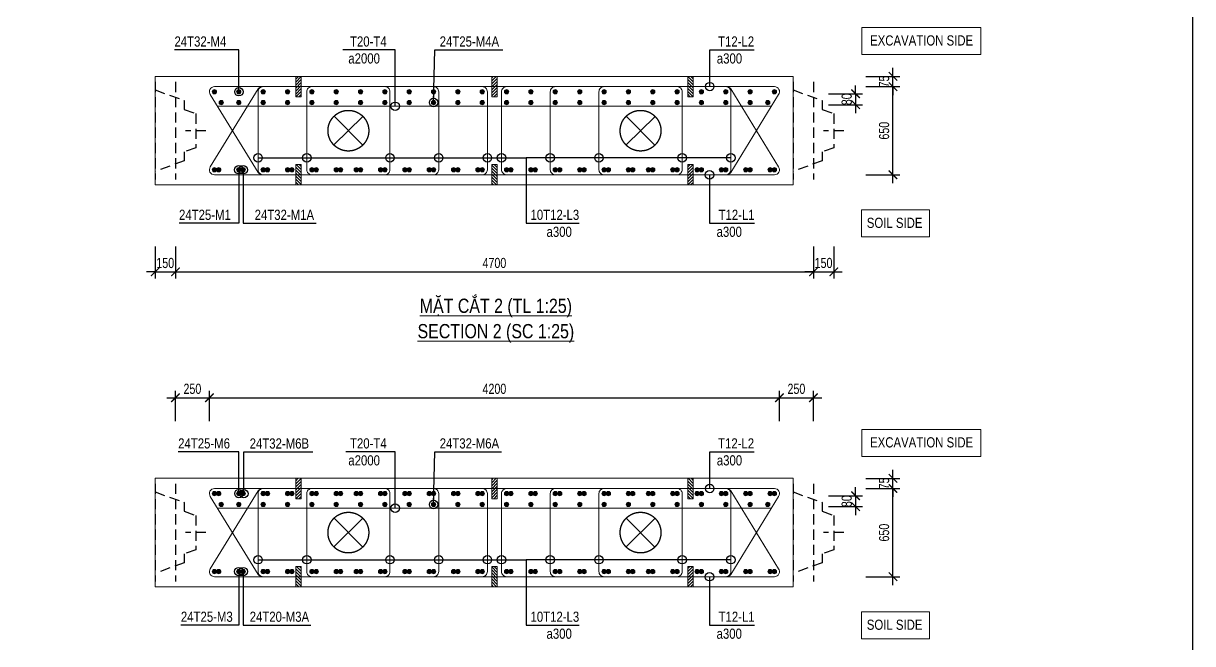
# Model space of a CAD drawing. Header units: millimetres. Extents: x 2746337 to 7547699, y -363432 to 15720.
# Drawn here: x 3010353 to 3044810, y -223367 to -205081 of the extents above; entities that cross this region are included whole.
import ezdxf
from ezdxf.enums import TextEntityAlignment as Align

# ---------------------------------------------------------------- set-up
doc = ezdxf.new("R2010")
doc.units = ezdxf.units.MM
doc.header["$LTSCALE"] = 1200
doc.header["$PDMODE"] = 3
doc.linetypes.add('CENTER', pattern=[2, 1.25, -0.25, 0.25, -0.25])
doc.linetypes.add('HIDDEN', pattern=[0.375, 0.25, -0.125])
for name, color, linetype, lineweight in [('5', 5, 'Continuous', 13), ('BOUND', 3, 'Continuous', 20), ('CWS', 8, 'HIDDEN', 9), ('ENOTE', 2, 'Continuous', 15), ('GRID', 74, 'CENTER', 15), ('K-THUOC', 1, 'Continuous', 18), ('LEADER', 8, 'Continuous', 9), ('MCT', 6, 'Continuous', 20), ('TEXTEN', 3, 'Continuous', 13), ('TEXTMA', 2, 'Continuous', 13), ('TEXTVN', 2, 'Continuous', 20), ('TIE', 4, 'Continuous', 13)]:
    doc.layers.add(name, color=color, linetype=linetype, lineweight=lineweight)
doc.layers.add('CDC.04.HIDDEN', color=8, linetype='HIDDEN')
doc.layers.add('MIE', color=5, linetype='HIDDEN')
doc.styles.add('DB_Arial', font='arial.ttf', dxfattribs={"width": 0.8})
doc.styles.add('SMTEXT', font='arial.ttf', dxfattribs={"width": 0.75})
doc.dimstyles.new('BSV25', dxfattribs={"dimtxt": 300, "dimasz": 250, "dimexe": 200, "dimexo": 0, "dimgap": 108, "dimtad": 1, "dimdec": 0, "dimlfac": 0.25, "dimdsep": 46, "dimtxsty": 'SMTEXT', "dimblk": 'ARCHTICK', "dimcen": 100, "dimdle": 250, "dimclrd": 256, "dimclre": 256, "dimclrt": 2, "dimadec": 0, "dimazin": 0, "dimtfac": 1, "dimtdec": 0, "dimtix": 1, "dimtmove": 2, "dimatfit": 3, "dimfxl": 800, "dimfxlon": 1, "dimtolj": 1, "dimtzin": 0, "dimarcsym": 0})

# ---------------------------------------------------------------- blocks, each defined once
blk = doc.blocks.new('cws800')
at = {"layer": 'CDC.04.HIDDEN'}
for p, q in [((-600, 1440), (-600, -1440)), ((0, 1440), (0, -1440))]:
    blk.add_line(p, q, dxfattribs=at)
for points in [[(0, 1200), (-860, 888), (-860, 627), (-1200, 507), (-1200, -507), (-860, -627), (-860, -888), (0, -1200)], [(-1500, 0), (-900, 0)]]:
    blk.add_lwpolyline(points, dxfattribs=at)
blk = doc.blocks.new('_ArchTick')
at = {"color": 0, "linetype": 'ByBlock', "const_width": 0.15}
blk.add_lwpolyline([(-0.5, -0.5), (0.5, 0.5)], dxfattribs=at)
blk = doc.blocks.new('*D1632')
at = {"layer": 'Defpoints', "color": 0, "transparency": 16777216}
for p in [(3034872, -206945), (3035980, -206945), (3034872, -209545)]:
    blk.add_point(p, dxfattribs=at)
at = {"layer": 'K-THUOC', "lineweight": -2, "transparency": 16777216}
for p, q in [((3035980, -209795), (3035980, -206695)), ((3035180, -206945), (3036180, -206945)), ((3035180, -209545), (3036180, -209545))]:
    blk.add_line(p, q, dxfattribs=at)
at = {"layer": 'K-THUOC', "lineweight": -2, "transparency": 16777216, "xscale": 250, "yscale": 250, "zscale": 250}
for p, rotation in [((3035980, -206945), 90), ((3035980, -209545), 270)]:
    blk.add_blockref('_ArchTick', p, dxfattribs=dict(at, rotation=rotation))
at = {"layer": 'K-THUOC', "color": 2, "transparency": 16777216, "insert": (3035719, -208245), "char_height": 300, "attachment_point": 5, "rotation": 90, "style": 'SMTEXT'}
blk.add_mtext('\\A1;650', dxfattribs=at)
blk = doc.blocks.new('*D1633')
at = {"layer": 'Defpoints', "color": 0, "transparency": 16777216}
for p in [(3034872, -206645), (3035980, -206645), (3034872, -206945)]:
    blk.add_point(p, dxfattribs=at)
at = {"layer": 'K-THUOC', "lineweight": -2, "transparency": 16777216}
for p, q in [((3035980, -206645), (3035980, -206395)), ((3035180, -206645), (3036180, -206645)), ((3035980, -206945), (3035980, -206645)), ((3035180, -206945), (3036180, -206945)), ((3035980, -206945), (3035980, -207195))]:
    blk.add_line(p, q, dxfattribs=at)
at = {"layer": 'K-THUOC', "lineweight": -2, "transparency": 16777216, "xscale": 250, "yscale": 250, "zscale": 250}
for p, rotation in [((3035980, -206645), 270), ((3035980, -206945), 90)]:
    blk.add_blockref('_ArchTick', p, dxfattribs=dict(at, rotation=rotation))
at = {"layer": 'K-THUOC', "color": 2, "transparency": 16777216, "insert": (3035719, -206795), "char_height": 300, "attachment_point": 5, "rotation": 90, "style": 'SMTEXT'}
blk.add_mtext('\\A1;75', dxfattribs=at)
blk = doc.blocks.new('*D1634')
at = {"layer": 'Defpoints', "color": 0, "transparency": 16777216}
for p in [(3014234, -211657), (3014834, -211657), (3014834, -212407)]:
    blk.add_point(p, dxfattribs=at)
at = {"layer": 'K-THUOC', "lineweight": -2, "transparency": 16777216}
for p, q in [((3014234, -211657), (3014234, -212607)), ((3014834, -211657), (3014834, -212607)), ((3014234, -212407), (3013984, -212407)), ((3014234, -212407), (3014834, -212407)), ((3014834, -212407), (3015084, -212407))]:
    blk.add_line(p, q, dxfattribs=at)
at = {"layer": 'K-THUOC', "lineweight": -2, "transparency": 16777216, "xscale": 250, "yscale": 250, "zscale": 250}
blk.add_blockref('_ArchTick', (3014234, -212407), dxfattribs=at)
at = {"layer": 'K-THUOC', "lineweight": -2, "transparency": 16777216, "xscale": 250, "yscale": 250, "zscale": 250, "rotation": 180}
blk.add_blockref('_ArchTick', (3014834, -212407), dxfattribs=at)
at = {"layer": 'K-THUOC', "color": 2, "transparency": 16777216, "insert": (3014534, -212146), "char_height": 300, "attachment_point": 5, "style": 'SMTEXT'}
blk.add_mtext('\\A1;150', dxfattribs=at)
blk = doc.blocks.new('*D1635')
at = {"layer": 'Defpoints', "color": 0, "transparency": 16777216}
for p in [(3033634, -211657), (3034234, -211657), (3034234, -212407)]:
    blk.add_point(p, dxfattribs=at)
at = {"layer": 'K-THUOC', "lineweight": -2, "transparency": 16777216}
for p, q in [((3033634, -211657), (3033634, -212607)), ((3034234, -211657), (3034234, -212607)), ((3033634, -212407), (3033384, -212407)), ((3033634, -212407), (3034234, -212407)), ((3034234, -212407), (3034484, -212407))]:
    blk.add_line(p, q, dxfattribs=at)
at = {"layer": 'K-THUOC', "lineweight": -2, "transparency": 16777216, "xscale": 250, "yscale": 250, "zscale": 250}
blk.add_blockref('_ArchTick', (3033634, -212407), dxfattribs=at)
at = {"layer": 'K-THUOC', "lineweight": -2, "transparency": 16777216, "xscale": 250, "yscale": 250, "zscale": 250, "rotation": 180}
blk.add_blockref('_ArchTick', (3034234, -212407), dxfattribs=at)
at = {"layer": 'K-THUOC', "color": 2, "transparency": 16777216, "insert": (3033934, -212146), "char_height": 300, "attachment_point": 5, "style": 'SMTEXT'}
blk.add_mtext('\\A1;150', dxfattribs=at)
blk = doc.blocks.new('*D1638')
at = {"layer": 'Defpoints', "color": 0, "transparency": 16777216}
for p in [(3014834, -211657), (3033634, -211657), (3033634, -212407)]:
    blk.add_point(p, dxfattribs=at)
at = {"layer": 'K-THUOC', "lineweight": -2, "transparency": 16777216}
for p, q in [((3014834, -211657), (3014834, -212607)), ((3033634, -211657), (3033634, -212607)), ((3014584, -212407), (3033884, -212407))]:
    blk.add_line(p, q, dxfattribs=at)
at = {"layer": 'K-THUOC', "lineweight": -2, "transparency": 16777216, "xscale": 250, "yscale": 250, "zscale": 250, "rotation": 180}
blk.add_blockref('_ArchTick', (3014834, -212407), dxfattribs=at)
at = {"layer": 'K-THUOC', "lineweight": -2, "transparency": 16777216, "xscale": 250, "yscale": 250, "zscale": 250}
blk.add_blockref('_ArchTick', (3033634, -212407), dxfattribs=at)
at = {"layer": 'K-THUOC', "color": 2, "transparency": 16777216, "insert": (3024234, -212146), "char_height": 300, "attachment_point": 5, "style": 'SMTEXT'}
blk.add_mtext('\\A1;4700', dxfattribs=at)
blk = doc.blocks.new('mct1')
at = {"lineweight": 9}
h = blk.add_hatch(color=256, dxfattribs=at)
h.dxf.hatch_style = 1
h.paths.add_polyline_path([(-16, 0, 1), (16, 0, 1)])
blk.add_circle((0, 0), 16, dxfattribs=at)
blk = doc.blocks.new('tremie')
at = {"layer": 'MIE', "color": 74, "ltscale": 1000}
for p, q in [((424, -424), (-424, 424)), ((424, 424), (-424, -424))]:
    blk.add_line(p, q, dxfattribs=at)
at = {"layer": 'MIE', "ltscale": 500}
blk.add_circle((0, 0), 600, dxfattribs=at)
blk = doc.blocks.new('*D1640')
at = {"layer": 'Defpoints', "color": 0, "transparency": 16777216}
for p in [(3033634, -207159), (3033634, -207479), (3034879, -207479)]:
    blk.add_point(p, dxfattribs=at)
at = {"layer": 'K-THUOC', "lineweight": -2, "transparency": 16777216}
for p, q in [((3034879, -207159), (3034879, -206909)), ((3034079, -207159), (3035079, -207159)), ((3034879, -207159), (3034879, -207479)), ((3034079, -207479), (3035079, -207479)), ((3034879, -207479), (3034879, -207729))]:
    blk.add_line(p, q, dxfattribs=at)
at = {"layer": 'K-THUOC', "lineweight": -2, "transparency": 16777216, "xscale": 250, "yscale": 250, "zscale": 250}
for p, rotation in [((3034879, -207159), 270), ((3034879, -207479), 90)]:
    blk.add_blockref('_ArchTick', p, dxfattribs=dict(at, rotation=rotation))
at = {"layer": 'K-THUOC', "color": 2, "transparency": 16777216, "insert": (3034617, -207319), "char_height": 300, "attachment_point": 5, "rotation": 90, "style": 'SMTEXT'}
blk.add_mtext('\\A1;80', dxfattribs=at)
blk = doc.blocks.new('*D1641')
at = {"layer": 'Defpoints', "color": 0, "transparency": 16777216}
for p in [(3034872, -218794), (3035980, -218794), (3034872, -221394)]:
    blk.add_point(p, dxfattribs=at)
at = {"layer": 'K-THUOC', "lineweight": -2, "transparency": 16777216}
for p, q in [((3035180, -218794), (3036180, -218794)), ((3035980, -221644), (3035980, -218544)), ((3035180, -221394), (3036180, -221394))]:
    blk.add_line(p, q, dxfattribs=at)
at = {"layer": 'K-THUOC', "lineweight": -2, "transparency": 16777216, "xscale": 250, "yscale": 250, "zscale": 250}
for p, rotation in [((3035980, -218794), 90), ((3035980, -221394), 270)]:
    blk.add_blockref('_ArchTick', p, dxfattribs=dict(at, rotation=rotation))
at = {"layer": 'K-THUOC', "color": 2, "transparency": 16777216, "insert": (3035719, -220094), "char_height": 300, "attachment_point": 5, "rotation": 90, "style": 'SMTEXT'}
blk.add_mtext('\\A1;650', dxfattribs=at)
blk = doc.blocks.new('*D1642')
at = {"layer": 'Defpoints', "color": 0, "transparency": 16777216}
for p in [(3034872, -218494), (3034872, -218794), (3035980, -218494)]:
    blk.add_point(p, dxfattribs=at)
at = {"layer": 'K-THUOC', "lineweight": -2, "transparency": 16777216}
for p, q in [((3035980, -218494), (3035980, -218244)), ((3035180, -218494), (3036180, -218494)), ((3035180, -218794), (3036180, -218794)), ((3035980, -218794), (3035980, -218494)), ((3035980, -218794), (3035980, -219044))]:
    blk.add_line(p, q, dxfattribs=at)
at = {"layer": 'K-THUOC', "lineweight": -2, "transparency": 16777216, "xscale": 250, "yscale": 250, "zscale": 250}
for p, rotation in [((3035980, -218494), 270), ((3035980, -218794), 90)]:
    blk.add_blockref('_ArchTick', p, dxfattribs=dict(at, rotation=rotation))
at = {"layer": 'K-THUOC', "color": 2, "transparency": 16777216, "insert": (3035719, -218644), "char_height": 300, "attachment_point": 5, "rotation": 90, "style": 'SMTEXT'}
blk.add_mtext('\\A1;75', dxfattribs=at)
blk = doc.blocks.new('*D1645')
at = {"layer": 'Defpoints', "color": 0, "transparency": 16777216}
for p in [(3015834, -216118), (3014834, -216809), (3015834, -216809)]:
    blk.add_point(p, dxfattribs=at)
at = {"layer": 'K-THUOC', "lineweight": -2, "transparency": 16777216}
for p, q in [((3014834, -216809), (3014834, -215918)), ((3015834, -216809), (3015834, -215918)), ((3014584, -216118), (3016084, -216118))]:
    blk.add_line(p, q, dxfattribs=at)
at = {"layer": 'K-THUOC', "lineweight": -2, "transparency": 16777216, "xscale": 250, "yscale": 250, "zscale": 250, "rotation": 180}
blk.add_blockref('_ArchTick', (3014834, -216118), dxfattribs=at)
at = {"layer": 'K-THUOC', "lineweight": -2, "transparency": 16777216, "xscale": 250, "yscale": 250, "zscale": 250}
blk.add_blockref('_ArchTick', (3015834, -216118), dxfattribs=at)
at = {"layer": 'K-THUOC', "color": 2, "transparency": 16777216, "insert": (3015334, -215857), "char_height": 300, "attachment_point": 5, "style": 'SMTEXT'}
blk.add_mtext('\\A1;250', dxfattribs=at)
blk = doc.blocks.new('*D1646')
at = {"layer": 'Defpoints', "color": 0, "transparency": 16777216}
for p in [(3032633, -216118), (3015834, -216809), (3032633, -216809)]:
    blk.add_point(p, dxfattribs=at)
at = {"layer": 'K-THUOC', "lineweight": -2, "transparency": 16777216}
for p, q in [((3015834, -216809), (3015834, -215918)), ((3032633, -216809), (3032633, -215918)), ((3015584, -216118), (3032883, -216118))]:
    blk.add_line(p, q, dxfattribs=at)
at = {"layer": 'K-THUOC', "lineweight": -2, "transparency": 16777216, "xscale": 250, "yscale": 250, "zscale": 250, "rotation": 180}
blk.add_blockref('_ArchTick', (3015834, -216118), dxfattribs=at)
at = {"layer": 'K-THUOC', "lineweight": -2, "transparency": 16777216, "xscale": 250, "yscale": 250, "zscale": 250}
blk.add_blockref('_ArchTick', (3032633, -216118), dxfattribs=at)
at = {"layer": 'K-THUOC', "color": 2, "transparency": 16777216, "insert": (3024234, -215857), "char_height": 300, "attachment_point": 5, "style": 'SMTEXT'}
blk.add_mtext('\\A1;4200', dxfattribs=at)
blk = doc.blocks.new('*D1648')
at = {"layer": 'Defpoints', "color": 0, "transparency": 16777216}
for p in [(3033634, -216118), (3032633, -216809), (3033634, -216809)]:
    blk.add_point(p, dxfattribs=at)
at = {"layer": 'K-THUOC', "lineweight": -2, "transparency": 16777216}
for p, q in [((3032633, -216809), (3032633, -215918)), ((3033634, -216809), (3033634, -215918)), ((3032383, -216118), (3033884, -216118))]:
    blk.add_line(p, q, dxfattribs=at)
at = {"layer": 'K-THUOC', "lineweight": -2, "transparency": 16777216, "xscale": 250, "yscale": 250, "zscale": 250, "rotation": 180}
blk.add_blockref('_ArchTick', (3032633, -216118), dxfattribs=at)
at = {"layer": 'K-THUOC', "lineweight": -2, "transparency": 16777216, "xscale": 250, "yscale": 250, "zscale": 250}
blk.add_blockref('_ArchTick', (3033634, -216118), dxfattribs=at)
at = {"layer": 'K-THUOC', "color": 2, "transparency": 16777216, "insert": (3033134, -215857), "char_height": 300, "attachment_point": 5, "style": 'SMTEXT'}
blk.add_mtext('\\A1;250', dxfattribs=at)
blk = doc.blocks.new('*D1649')
at = {"layer": 'Defpoints', "color": 0, "transparency": 16777216}
for p in [(3033634, -219008), (3033634, -219328), (3034879, -219328)]:
    blk.add_point(p, dxfattribs=at)
at = {"layer": 'K-THUOC', "lineweight": -2, "transparency": 16777216}
for p, q in [((3034879, -219008), (3034879, -218758)), ((3034079, -219008), (3035079, -219008)), ((3034879, -219008), (3034879, -219328)), ((3034079, -219328), (3035079, -219328)), ((3034879, -219328), (3034879, -219578))]:
    blk.add_line(p, q, dxfattribs=at)
at = {"layer": 'K-THUOC', "lineweight": -2, "transparency": 16777216, "xscale": 250, "yscale": 250, "zscale": 250}
for p, rotation in [((3034879, -219008), 270), ((3034879, -219328), 90)]:
    blk.add_blockref('_ArchTick', p, dxfattribs=dict(at, rotation=rotation))
at = {"layer": 'K-THUOC', "color": 2, "transparency": 16777216, "insert": (3034617, -219168), "char_height": 300, "attachment_point": 5, "rotation": 90, "style": 'SMTEXT'}
blk.add_mtext('\\A1;80', dxfattribs=at)
blk = doc.blocks.new('sp')
at = {"layer": '5', "lineweight": 20}
h = blk.add_hatch(dxfattribs=at)
h.set_pattern_fill('ANSI31', color=256, scale=500)
h.set_pattern_definition([(45, (0, 0), (-44.194, 44.194), [])])
h.paths.add_polyline_path([(80, 300), (-80, 300), (-80, -300), (80, -300)])
blk.add_lwpolyline([(-80, -300), (80, -300), (80, 300), (-80, 300)], close=True, dxfattribs=at)

msp = doc.modelspace()

# ---------------------------------------------------------------- linework, layer by layer
msp.add_lwpolyline([(2951292.7, -185266.4), (3044810, -185266.4), (3044810, -262418.8), (2951292.7, -262418.8)], close=True)
at = {"layer": 'BOUND'}
for points in [[(3014234.4, -209845.2), (3033034.4, -209845.2), (3033034.4, -206645.2), (3014234.4, -206645.2)], [(3014234.4, -221693.8), (3033034.4, -221693.8), (3033034.4, -218493.8), (3014234.4, -218493.8)]]:
    msp.add_lwpolyline(points, close=True, dxfattribs=at)
at = {"layer": 'ENOTE'}
for points in [[(3035066.5, -205202.6), (3038566.5, -205202.6), (3038566.5, -206002.6), (3035066.5, -206002.6)], [(3035055.8, -210579.2), (3037055.8, -210579.2), (3037055.8, -211379.2), (3035055.8, -211379.2)], [(3035066.5, -217051.3), (3038566.5, -217051.3), (3038566.5, -217851.3), (3035066.5, -217851.3)], [(3035055.8, -222427.9), (3037055.8, -222427.9), (3037055.8, -223227.9), (3035055.8, -223227.9)]]:
    msp.add_lwpolyline(points, close=True, dxfattribs=at)
at = {"layer": 'TIE'}
for p, q in [((3016072.7, -207525.2), (3032404.7, -207525.2)), ((3016072.7, -219373.8), (3032404.7, -219373.8))]:
    msp.add_line(p, q, dxfattribs=at)
at = {"layer": 'TIE', "lineweight": 20}
for points in [[(3017396.2, -206945.2, 0.244599), (3017273.4, -207009.1), (3015861.6, -209309.1, 0.6069433), (3015984.4, -209545.2), (3032487, -209545.2, 0.6069433), (3032609.8, -209309.1), (3031198, -207009.1, 0.244599), (3031075.2, -206945.2), (3027896.7, -206945.2)], [(3027896.7, -209545.2), (3031075.2, -209545.2, 0.244599), (3031198, -209481.3), (3032609.8, -207181.3, 0.6069433), (3032487, -206945.2), (3015984.4, -206945.2, 0.6069433), (3015861.6, -207181.3), (3017273.4, -209481.3, 0.244599), (3017396.2, -209545.2)], [(3017396.2, -218793.8, 0.244599), (3017273.4, -218857.7), (3015861.6, -221157.7, 0.6069433), (3015984.4, -221393.8), (3032487, -221393.8, 0.6069433), (3032609.8, -221157.7), (3031198, -218857.7, 0.244599), (3031075.2, -218793.8), (3027896.7, -218793.8)], [(3027896.7, -221393.8), (3031075.2, -221393.8, 0.244599), (3031198, -221329.9), (3032609.8, -219029.9, 0.6069433), (3032487, -218793.8), (3015984.4, -218793.8, 0.6069433), (3015861.6, -219029.9), (3017273.4, -221329.9, 0.244599), (3017396.2, -221393.8)]]:
    msp.add_lwpolyline(points, format="xyb", dxfattribs=at)
at = {"layer": 'TIE'}
for points in [[(3017869.4, -209545.2), (3017419.4, -209545.2, -0.4142136), (3017269.4, -209395.2), (3017269.4, -207095.2, -0.4142136), (3017419.4, -206945.2), (3017869.4, -206945.2)], [(3019304.4, -209545.2), (3018854.4, -209545.2, -0.4142136), (3018704.4, -209395.2), (3018704.4, -207095.2, -0.4142136), (3018854.4, -206945.2), (3019304.4, -206945.2)], [(3020556.9, -209545.2), (3021006.9, -209545.2, 0.4142136), (3021156.9, -209395.2), (3021156.9, -207095.2, 0.4142136), (3021006.9, -206945.2), (3020556.9, -206945.2)], [(3021991.9, -209545.2), (3022441.9, -209545.2, 0.4142136), (3022591.9, -209395.2), (3022591.9, -207095.2, 0.4142136), (3022441.9, -206945.2), (3021991.9, -206945.2)], [(3023426.9, -209545.2), (3023876.9, -209545.2, 0.4142136), (3024026.9, -209395.2), (3024026.9, -207095.2, 0.4142136), (3023876.9, -206945.2), (3023426.9, -206945.2)], [(3025044.4, -209545.2), (3024594.4, -209545.2, -0.4142136), (3024444.4, -209395.2), (3024444.4, -207095.2, -0.4142136), (3024594.4, -206945.2), (3025044.4, -206945.2)], [(3026479.4, -209545.2), (3026029.4, -209545.2, -0.4142136), (3025879.4, -209395.2), (3025879.4, -207095.2, -0.4142136), (3026029.4, -206945.2), (3026479.4, -206945.2)], [(3027914.5, -209545.2), (3027464.5, -209545.2, -0.4142136), (3027314.5, -209395.2), (3027314.5, -207095.2, -0.4142136), (3027464.5, -206945.2), (3027914.5, -206945.2)], [(3029167, -209545.2), (3029617, -209545.2, 0.4142136), (3029767, -209395.2), (3029767, -207095.2, 0.4142136), (3029617, -206945.2), (3029167, -206945.2)], [(3030602, -209545.2), (3031052, -209545.2, 0.4142136), (3031202, -209395.2), (3031202, -207095.2, 0.4142136), (3031052, -206945.2), (3030602, -206945.2)], [(3017869.4, -221393.8), (3017419.4, -221393.8, -0.4142136), (3017269.4, -221243.8), (3017269.4, -218943.8, -0.4142136), (3017419.4, -218793.8), (3017869.4, -218793.8)], [(3019304.4, -221393.8), (3018854.4, -221393.8, -0.4142136), (3018704.4, -221243.8), (3018704.4, -218943.8, -0.4142136), (3018854.4, -218793.8), (3019304.4, -218793.8)], [(3020556.9, -221393.8), (3021006.9, -221393.8, 0.4142136), (3021156.9, -221243.8), (3021156.9, -218943.8, 0.4142136), (3021006.9, -218793.8), (3020556.9, -218793.8)], [(3021991.9, -221393.8), (3022441.9, -221393.8, 0.4142136), (3022591.9, -221243.8), (3022591.9, -218943.8, 0.4142136), (3022441.9, -218793.8), (3021991.9, -218793.8)], [(3023426.9, -221393.8), (3023876.9, -221393.8, 0.4142136), (3024026.9, -221243.8), (3024026.9, -218943.8, 0.4142136), (3023876.9, -218793.8), (3023426.9, -218793.8)], [(3025044.4, -221393.8), (3024594.4, -221393.8, -0.4142136), (3024444.4, -221243.8), (3024444.4, -218943.8, -0.4142136), (3024594.4, -218793.8), (3025044.4, -218793.8)], [(3026479.4, -221393.8), (3026029.4, -221393.8, -0.4142136), (3025879.4, -221243.8), (3025879.4, -218943.8, -0.4142136), (3026029.4, -218793.8), (3026479.4, -218793.8)], [(3027914.5, -221393.8), (3027464.5, -221393.8, -0.4142136), (3027314.5, -221243.8), (3027314.5, -218943.8, -0.4142136), (3027464.5, -218793.8), (3027914.5, -218793.8)], [(3029167, -221393.8), (3029617, -221393.8, 0.4142136), (3029767, -221243.8), (3029767, -218943.8, 0.4142136), (3029617, -218793.8), (3029167, -218793.8)], [(3030602, -221393.8), (3031052, -221393.8, 0.4142136), (3031202, -221243.8), (3031202, -218943.8, 0.4142136), (3031052, -218793.8), (3030602, -218793.8)]]:
    msp.add_lwpolyline(points, format="xyb", dxfattribs=at)

# ---------------------------------------------------------------- block references
at = {"layer": 'CWS', "xscale": -1}
for p in [(3014234.4, -208245.2), (3033034.4, -208245.2), (3014234.4, -220093.8), (3033034.4, -220093.8)]:
    msp.add_blockref('cws800', p, dxfattribs=at)
at = {"layer": 'ENOTE'}
for p in [(3018459, -206945.2), (3024235.7, -206945.2), (3018459, -218793.8), (3024235.7, -218793.8)]:
    msp.add_blockref('sp', p, dxfattribs=at)
at = {"layer": 'ENOTE', "xscale": -1}
for p in [(3030012.4, -206945.2), (3030012.4, -218793.8)]:
    msp.add_blockref('sp', p, dxfattribs=at)
at = {"layer": 'ENOTE', "xscale": -1, "rotation": 180}
for p in [(3018459, -209545.2), (3024235.7, -209545.2), (3018459, -221393.8), (3024235.7, -221393.8)]:
    msp.add_blockref('sp', p, dxfattribs=at)
at = {"layer": 'ENOTE', "rotation": 180}
for p in [(3030012.4, -209545.2), (3030012.4, -221393.8)]:
    msp.add_blockref('sp', p, dxfattribs=at)
at = {"layer": 'GRID', "rotation": 269.672406155841}
for p in [(3019930.7, -208245.2), (3028540.7, -208245.2), (3019930.7, -220093.8), (3028540.7, -220093.8)]:
    msp.add_blockref('tremie', p, dxfattribs=at)
at = {"layer": 'MCT', "xscale": -4, "yscale": 4, "zscale": 4, "rotation": 180}
for p in [(3015984.4, -207095.2), (3016701.9, -207095.2), (3017419.4, -207095.2), (3018136.9, -207095.2), (3018854.4, -207095.2), (3019571.9, -207095.2), (3020289.4, -207095.2), (3021006.9, -207095.2), (3021724.4, -207095.2), (3022441.9, -207095.2), (3023159.4, -207095.2), (3023876.9, -207095.2), (3024594.4, -207095.2), (3025311.9, -207095.2), (3026029.4, -207095.2), (3026746.9, -207095.2), (3027464.5, -207095.2), (3028182, -207095.2), (3028899.5, -207095.2), (3029617, -207095.2), (3030334.5, -207095.2), (3031052, -207095.2), (3031769.5, -207095.2), (3032487, -207095.2), (3016184.4, -207415.2), (3016701.9, -207415.2), (3017419.4, -207415.2), (3018136.9, -207415.2), (3018854.4, -207415.2), (3019571.9, -207415.2), (3020289.4, -207415.2), (3021006.9, -207415.2), (3021724.4, -207415.2), (3022441.9, -207415.2), (3023159.4, -207415.2), (3023876.9, -207415.2), (3024594.4, -207415.2), (3025311.9, -207415.2), (3026029.4, -207415.2), (3026746.9, -207415.2), (3027464.5, -207415.2), (3028182, -207415.2), (3028899.5, -207415.2), (3029617, -207415.2), (3030334.5, -207415.2), (3031052, -207415.2), (3031769.5, -207415.2), (3032287, -207415.2), (3015984.4, -218943.8), (3016112.4, -218943.8), (3016701.9, -218943.8), (3016829.9, -218943.8), (3017419.4, -218943.8), (3017547.4, -218943.8), (3018136.9, -218943.8), (3018264.9, -218943.8), (3018854.4, -218943.8), (3018982.4, -218943.8), (3019571.9, -218943.8), (3019699.9, -218943.8), (3020161.4, -218943.8), (3020289.4, -218943.8), (3020878.9, -218943.8), (3021006.9, -218943.8), (3021596.4, -218943.8), (3021724.4, -218943.8), (3022313.9, -218943.8), (3022441.9, -218943.8), (3023031.4, -218943.8), (3023159.4, -218943.8), (3023748.9, -218943.8), (3023876.9, -218943.8), (3024594.4, -218943.8), (3024722.4, -218943.8), (3025311.9, -218943.8), (3025439.9, -218943.8), (3026029.4, -218943.8), (3026157.4, -218943.8), (3026746.9, -218943.8), (3026874.9, -218943.8), (3027464.5, -218943.8), (3027592.5, -218943.8), (3028182, -218943.8), (3028310, -218943.8), (3028771.5, -218943.8), (3028899.5, -218943.8), (3029489, -218943.8), (3029617, -218943.8), (3030206.5, -218943.8), (3030334.5, -218943.8), (3030924, -218943.8), (3031052, -218943.8), (3031641.5, -218943.8), (3031769.5, -218943.8), (3032359, -218943.8), (3032487, -218943.8), (3016184.4, -219263.8), (3016701.9, -219263.8), (3017419.4, -219263.8), (3018136.9, -219263.8), (3018854.4, -219263.8), (3019571.9, -219263.8), (3020289.4, -219263.8), (3021006.9, -219263.8), (3021724.4, -219263.8), (3022441.9, -219263.8), (3023159.4, -219263.8), (3023876.9, -219263.8), (3024594.4, -219263.8), (3025311.9, -219263.8), (3026029.4, -219263.8), (3026746.9, -219263.8), (3027464.5, -219263.8), (3028182, -219263.8), (3028899.5, -219263.8), (3029617, -219263.8), (3030334.5, -219263.8), (3031052, -219263.8), (3031769.5, -219263.8), (3032287, -219263.8)]:
    msp.add_blockref('mct1', p, dxfattribs=at)
at = {"layer": 'MCT', "xscale": 4, "yscale": 4, "zscale": 4}
for p in [(3015984.4, -209395.2), (3016112.4, -209395.2), (3016701.9, -209395.2), (3016829.9, -209395.2), (3017419.4, -209395.2), (3017547.4, -209395.2), (3018136.9, -209395.2), (3018264.9, -209395.2), (3018854.4, -209395.2), (3018982.4, -209395.2), (3019571.9, -209395.2), (3019699.9, -209395.2), (3020161.4, -209395.2), (3020289.4, -209395.2), (3020878.9, -209395.2), (3021006.9, -209395.2), (3021596.4, -209395.2), (3021724.4, -209395.2), (3022313.9, -209395.2), (3022441.9, -209395.2), (3023031.4, -209395.2), (3023159.4, -209395.2), (3023748.9, -209395.2), (3023876.9, -209395.2), (3024594.4, -209395.2), (3024722.4, -209395.2), (3025311.9, -209395.2), (3025439.9, -209395.2), (3026029.4, -209395.2), (3026157.4, -209395.2), (3026746.9, -209395.2), (3026874.9, -209395.2), (3027464.5, -209395.2), (3027592.5, -209395.2), (3028182, -209395.2), (3028310, -209395.2), (3028771.5, -209395.2), (3028899.5, -209395.2), (3029489, -209395.2), (3029617, -209395.2), (3030206.5, -209395.2), (3030334.5, -209395.2), (3030924, -209395.2), (3031052, -209395.2), (3031641.5, -209395.2), (3031769.5, -209395.2), (3032359, -209395.2), (3032487, -209395.2), (3015984.4, -221243.8), (3016112.4, -221243.8), (3016701.9, -221243.8), (3016829.9, -221243.8), (3017419.4, -221243.8), (3017547.4, -221243.8), (3018136.9, -221243.8), (3018264.9, -221243.8), (3018854.4, -221243.8), (3018982.4, -221243.8), (3019571.9, -221243.8), (3019699.9, -221243.8), (3020161.4, -221243.8), (3020289.4, -221243.8), (3020878.9, -221243.8), (3021006.9, -221243.8), (3021596.4, -221243.8), (3021724.4, -221243.8), (3022313.9, -221243.8), (3022441.9, -221243.8), (3023031.4, -221243.8), (3023159.4, -221243.8), (3023748.9, -221243.8), (3023876.9, -221243.8), (3024594.4, -221243.8), (3024722.4, -221243.8), (3025311.9, -221243.8), (3025439.9, -221243.8), (3026029.4, -221243.8), (3026157.4, -221243.8), (3026746.9, -221243.8), (3026874.9, -221243.8), (3027464.5, -221243.8), (3027592.5, -221243.8), (3028182, -221243.8), (3028310, -221243.8), (3028771.5, -221243.8), (3028899.5, -221243.8), (3029489, -221243.8), (3029617, -221243.8), (3030206.5, -221243.8), (3030334.5, -221243.8), (3030924, -221243.8), (3031052, -221243.8), (3031641.5, -221243.8), (3031769.5, -221243.8), (3032359, -221243.8), (3032487, -221243.8)]:
    msp.add_blockref('mct1', p, dxfattribs=at)

# ---------------------------------------------------------------- texts
at = {"layer": 'TEXTEN', "style": 'DB_Arial', "width": 0.8}
for s, p in [('T20-T4', (3021059.2, -205765.2)), ('T12-L2', (3031887.6, -205765.2)), ('10T12-L3', (3026732.9, -210875.2)), ('T12-L1', (3031902, -210875.2)), ('a300', (3026516.3, -211375.2)), ('T20-T4', (3021059.2, -217613.8)), ('T12-L2', (3031887.6, -217613.8)), ('10T12-L3', (3026732.9, -222723.8)), ('T12-L1', (3031902, -222723.8)), ('a300', (3026516.3, -223223.8))]:
    msp.add_text(s, height=300, dxfattribs=at).set_placement(p, align=Align.RIGHT)
for s, p in [('a2000', (3019928.9, -206265.2)), ('a300', (3030788.2, -206265.2)), ('a300', (3030782, -211375.2)), ('a2000', (3019928.9, -218113.8)), ('a300', (3030788.2, -218113.8)), ('a300', (3030782, -223223.8))]:
    msp.add_text(s, height=300, dxfattribs=at).set_placement(p)
at = {"layer": 'TEXTMA', "style": 'DB_Arial', "width": 0.8}
for s, p in [('24T32-M4', (3014805.6, -205765.2)), ('24T25-M4A', (3022621.8, -205765.2)), ('24T25-M1', (3014939.2, -210875.2)), ('24T32-M1A', (3017168.3, -210875.2)), ('24T25-M6', (3014914.6, -217613.8)), ('24T32-M6B', (3017021.1, -217616)), ('24T32-M6A', (3022621.8, -217613.8)), ('24T25-M3', (3014994.9, -222723.8)), ('24T20-M3A', (3017022.4, -222723.8))]:
    msp.add_text(s, height=300, dxfattribs=at).set_placement(p)
at = {"layer": 'TEXTVN', "style": 'DB_Arial', "width": 0.8}
for p in [(3035305.6, -205734.3), (3035305.6, -217583)]:
    msp.add_text('EXCAVATION SIDE', height=300, dxfattribs=at).set_placement(p)
for p in [(3036848, -211110.9), (3036848, -222959.5)]:
    msp.add_text('SOIL SIDE', height=300, dxfattribs=at).set_placement(p, align=Align.RIGHT)
for s, p in [('%%UMẶT CẮT 2 (TL 1:25)', (3024277.5, -213407)), ('%%USECTION 2 (SC 1:25)', (3024277.5, -214207))]:
    msp.add_text(s, height=420, rotation=360, dxfattribs=at).set_placement(p, align=Align.MIDDLE)

# ---------------------------------------------------------------- dimensions: what is measured, and where the dimension line sits
at = {"layer": 'K-THUOC'}
for base, p1, p2, picture, middle in [((3035979.7, -206645.2), (3034871.7, -206945.2), (3034871.7, -206645.2), '*D1633', (3035719.2, -206795.2)), ((3035979.7, -206945.2), (3034871.7, -209545.2), (3034871.7, -206945.2), '*D1632', (3035718.5, -208245.2)), ((3034878.5, -207479.2), (3033634.4, -207159.2), (3033634.4, -207479.2), '*D1640', (3034617.3, -207319.2)), ((3035979.7, -218493.8), (3034871.7, -218793.8), (3034871.7, -218493.8), '*D1642', (3035719.2, -218643.8)), ((3034878.5, -219327.8), (3033634.4, -219007.8), (3033634.4, -219327.8), '*D1649', (3034617.3, -219167.8)), ((3035979.7, -218793.8), (3034871.7, -221393.8), (3034871.7, -218793.8), '*D1641', (3035718.5, -220093.8))]:
    dim = msp.add_linear_dim(base=base, p1=p1, p2=p2, angle=90, dimstyle='BSV25', dxfattribs=at)
    dim.commit()
    dim.dimension.update_dxf_attribs({"geometry": picture, "text_midpoint": middle})
for base, p1, p2, picture, middle in [((3014834.4, -212407), (3014234.4, -211657), (3014834.4, -211657), '*D1634', (3014534.4, -212145.8)), ((3033634.4, -212407), (3014834.4, -211657), (3033634.4, -211657), '*D1638', (3024234.4, -212145.8)), ((3034234.4, -212407), (3033634.4, -211657), (3034234.4, -211657), '*D1635', (3033934.4, -212145.8)), ((3015834.4, -216117.7), (3014834.4, -216808.7), (3015834.4, -216808.7), '*D1645', (3015334.4, -215856.5)), ((3032633, -216117.7), (3015834.4, -216808.7), (3032633, -216808.7), '*D1646', (3024233.7, -215856.5)), ((3033634.4, -216117.7), (3032633, -216808.7), (3033634.4, -216808.7), '*D1648', (3033133.7, -215856.5))]:
    dim = msp.add_linear_dim(base=base, p1=p1, p2=p2, dimstyle='BSV25', dxfattribs=at)
    dim.commit()
    dim.dimension.update_dxf_attribs({"geometry": picture, "text_midpoint": middle})

# ---------------------------------------------------------------- leaders
at = {"layer": 'LEADER'}
for points in [[(3016705.6, -207095.2), (3016705.6, -205865.2), (3014805.6, -205865.2)], [(3021310.6, -207525.2), (3021310.6, -205865.2), (3019762.6, -205865.2)], [(3022441.9, -207415.2), (3022474.7, -205865.2), (3024481, -205865.2)], [(3030578.2, -206945.2), (3030578.2, -205865.2), (3031887.6, -205865.2)], [(3017269.4, -209045.2), (3025171.7, -209045.2), (3025171.7, -210975.2), (3026733.3, -210975.2)], [(3018704.4, -209045.2), (3025171.7, -209045.2), (3025171.7, -210975.2)], [(3021156.9, -209045.2), (3025171.7, -209045.2), (3025171.7, -210975.2)], [(3022591.9, -209045.2), (3025171.7, -209045.2), (3025171.7, -210975.2), (3026733.3, -210975.2)], [(3024026.9, -209045.2), (3025171.7, -209045.2), (3025171.7, -210975.2), (3026733.3, -210975.2)], [(3024444.4, -209045.2), (3025171.7, -209045.2), (3025171.7, -210975.2)], [(3024444.4, -209045.2), (3025171.7, -209045.2), (3025171.7, -210975.2)], [(3025879.4, -209045.2), (3025171.7, -209045.2), (3025171.7, -210975.2), (3026733.3, -210975.2)], [(3027314.5, -209045.2), (3025171.7, -209045.2), (3025171.7, -210975.2), (3026733.3, -210975.2)], [(3031202, -209045.2), (3025171.7, -209045.2), (3025171.7, -210975.2), (3026733.3, -210975.2)], [(3029767, -209045.2), (3025171.7, -209045.2), (3025171.7, -210975.2)], [(3016701.7, -209395.2), (3016701.7, -210975.2), (3014939.2, -210975.2)], [(3016829.7, -209395.2), (3016829.7, -210975.2), (3018985.4, -210975.2)], [(3030572, -209545.2), (3030572, -210975.2), (3031902, -210975.2)], [(3016705.6, -218943.8), (3016705.6, -217713.8), (3014914.6, -217713.8)], [(3016850.9, -218946), (3016850.9, -217716), (3018879.6, -217716)], [(3021310.6, -219373.8), (3021310.6, -217713.8), (3019857, -217713.8)], [(3022441.9, -219263.8), (3022474.7, -217713.8), (3024444.3, -217713.8)], [(3030578.2, -218793.8), (3030578.2, -217713.8), (3031887.6, -217713.8)], [(3017269.4, -220893.8), (3025171.7, -220893.8), (3025171.7, -222823.8), (3026733.3, -222823.8)], [(3018704.4, -220893.8), (3025171.7, -220893.8), (3025171.7, -222823.8)], [(3021156.9, -220893.8), (3025171.7, -220893.8), (3025171.7, -222823.8)], [(3022591.9, -220893.8), (3025171.7, -220893.8), (3025171.7, -222823.8), (3026733.3, -222823.8)], [(3024026.9, -220893.8), (3025171.7, -220893.8), (3025171.7, -222823.8), (3026733.3, -222823.8)], [(3024444.4, -220893.8), (3025171.7, -220893.8), (3025171.7, -222823.8)], [(3024444.4, -220893.8), (3025171.7, -220893.8), (3025171.7, -222823.8)], [(3025879.4, -220893.8), (3025171.7, -220893.8), (3025171.7, -222823.8), (3026733.3, -222823.8)], [(3027314.5, -220893.8), (3025171.7, -220893.8), (3025171.7, -222823.8), (3026733.3, -222823.8)], [(3031202, -220893.8), (3025171.7, -220893.8), (3025171.7, -222823.8), (3026733.3, -222823.8)], [(3029767, -220893.8), (3025171.7, -220893.8), (3025171.7, -222823.8)], [(3016701.7, -221243.8), (3016701.7, -222823.8), (3014994.9, -222823.8)], [(3016829.7, -221243.8), (3016829.7, -222823.8), (3018821.3, -222823.8)], [(3030572, -221393.8), (3030572, -222823.8), (3031902, -222823.8)]]:
    msp.add_leader(points, dimstyle='BSV25', override={"dimldrblk": 'Origin'}, dxfattribs=at)

doc.saveas('drawing.dxf')
